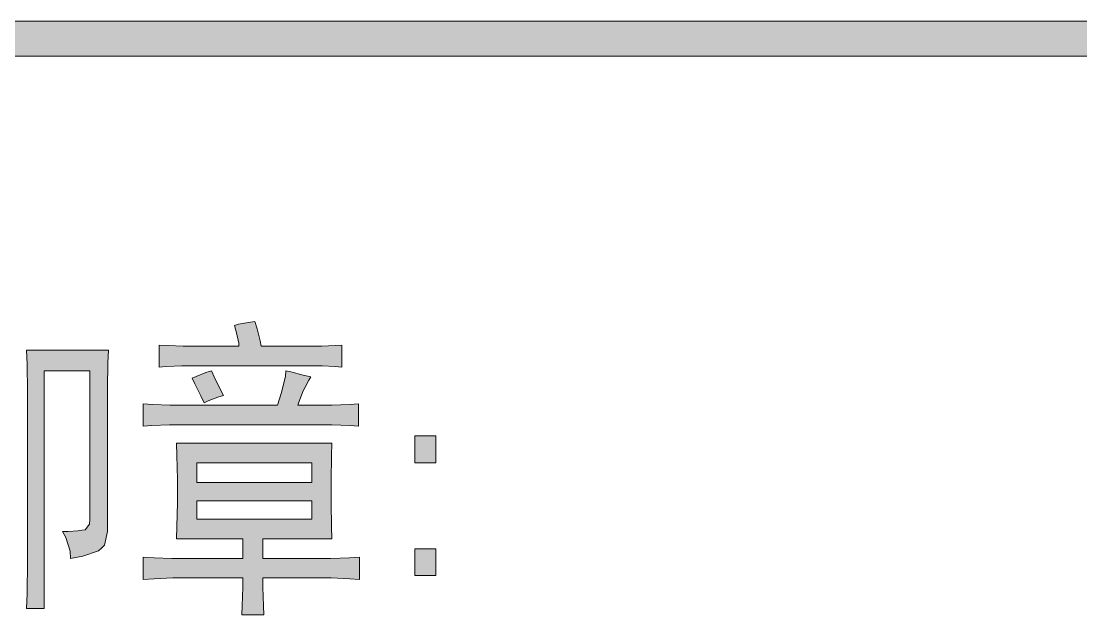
# Model space of a CAD drawing. Header units: millimetres. Extents: x 0 to 414, y 0 to 292.
# Drawn here: x 364.82 to 377.6, y 142.2 to 149.36 of the extents above; entities that cross this region are included whole.
import ezdxf

# ---------------------------------------------------------------- set-up
doc = ezdxf.new("R2010")
doc.units = ezdxf.units.MM

msp = doc.modelspace()

# ---------------------------------------------------------------- hatches: boundary and pattern name
h = msp.add_hatch(color=0)
h.dxf.hatch_style = 2
h.paths.add_polyline_path([(354.957944, 148.932194), (354.957944, 149.355528), (404.237472, 149.355528), (404.237472, 148.932194)])
h = msp.add_hatch(color=0)
h.dxf.hatch_style = 2
h.paths.add_polyline_path([(367.636778, 145.7325), (367.665, 145.647833), (367.703806, 145.503194), (367.714389, 145.436167), (368.367028, 145.436167), (368.444639, 145.436167), (368.606917, 145.443222), (368.688056, 145.450278), (368.688056, 145.182167), (368.606917, 145.19275), (368.451694, 145.199806), (368.377611, 145.199806), (366.860667, 145.199806), (366.758361, 145.199806), (366.571389, 145.19275), (366.483194, 145.182167), (366.483194, 145.450278), (366.592556, 145.443222), (366.776, 145.436167), (366.850083, 145.436167), (367.446278, 145.436167), (367.446278, 145.471444), (367.418056, 145.598444), (367.393361, 145.686639), (367.44275, 145.70075), (367.562694, 145.721917)])
h = msp.add_hatch(color=0)
h.dxf.hatch_style = 2
h.paths.add_polyline_path([(365.872889, 145.390306), (365.865833, 145.235083), (365.862306, 144.924639), (365.862306, 144.769417), (365.862306, 143.337139), (365.862306, 143.203083), (365.827028, 143.037278), (365.788222, 143.002), (365.752944, 142.97025), (365.565972, 142.90675), (365.417806, 142.878528), (365.41075, 142.966722), (365.361361, 143.129), (365.319028, 143.203083), (365.389583, 143.203083), (365.506, 143.210139), (365.551861, 143.217194), (365.594194, 143.22425), (365.643583, 143.291278), (365.650639, 143.35125), (365.650639, 145.139833), (365.096778, 145.139833), (365.096778, 142.27175), (364.885111, 142.27175), (364.892167, 142.455194), (364.895694, 142.839722), (364.895694, 143.040806), (364.895694, 144.727083), (364.895694, 144.889361), (364.892167, 145.220972), (364.885111, 145.390306)])
h = msp.add_hatch(color=0)
h.dxf.hatch_style = 2
h.paths.add_polyline_path([(368.455222, 144.727083), (368.568111, 144.727083), (368.783306, 144.734139), (368.889139, 144.741194), (368.889139, 144.473083), (368.783306, 144.480139), (368.568111, 144.487194), (368.455222, 144.487194), (366.716028, 144.487194), (366.610194, 144.487194), (366.398528, 144.480139), (366.292694, 144.473083), (366.292694, 144.741194), (366.405583, 144.734139), (366.61725, 144.727083), (366.716028, 144.727083), (367.911944, 144.727083), (367.957806, 144.864667), (368.007194, 145.072806), (368.01425, 145.139833), (368.074222, 145.125722), (368.222389, 145.086917), (368.314111, 145.06575), (368.289417, 145.026944), (368.247083, 144.942278), (368.222389, 144.896417), (368.201222, 144.847028), (368.169472, 144.762361), (368.155361, 144.727083)])
h = msp.add_hatch(color=0)
h.dxf.hatch_style = 2
h.paths.add_polyline_path([(366.881833, 145.051639), (366.931222, 145.072806), (367.047639, 145.118667), (367.114667, 145.139833), (367.146417, 145.06575), (367.2205, 144.917583), (367.259306, 144.8435), (367.192278, 144.822333), (367.075861, 144.776472), (367.026472, 144.755306), (366.987667, 144.836444), (366.913583, 144.984611)])
h = msp.add_hatch(color=0)
h.paths.add_polyline_path([(368.568111, 144.268472), (368.561056, 144.11325), (368.557528, 143.816917), (368.557528, 143.675806), (368.557528, 143.54175), (368.561056, 143.263056), (368.568111, 143.114889), (367.735556, 143.114889), (367.735556, 142.878528), (368.444639, 142.878528), (368.550472, 142.878528), (368.779778, 142.885583), (368.899722, 142.892639), (368.899722, 142.624528), (368.783306, 142.631583), (368.557528, 142.642167), (368.444639, 142.642167), (367.735556, 142.642167), (367.735556, 142.529278), (367.742611, 142.307028), (367.746139, 142.197667), (367.481556, 142.197667), (367.485083, 142.307028), (367.492139, 142.529278), (367.492139, 142.642167), (366.737194, 142.642167), (366.649, 142.642167), (366.42675, 142.631583), (366.292694, 142.624528), (366.292694, 142.892639), (366.423222, 142.885583), (366.638417, 142.878528), (366.726611, 142.878528), (367.492139, 142.878528), (367.492139, 143.114889), (366.694861, 143.114889), (366.698389, 143.263056), (366.705444, 143.548806), (366.705444, 143.689917), (366.705444, 143.831028), (366.698389, 144.120306), (366.694861, 144.268472)])
h.paths.add_polyline_path([(368.324694, 143.792222), (368.324694, 144.032111), (366.938278, 144.032111), (366.938278, 143.792222)])
h.paths.add_polyline_path([(368.324694, 143.35125), (368.324694, 143.5735), (366.938278, 143.5735), (366.938278, 143.35125)])
h = msp.add_hatch(color=0)
h.dxf.hatch_style = 2
h.paths.add_polyline_path([(369.820472, 144.032111), (369.566472, 144.032111), (369.566472, 144.356667), (369.820472, 144.356667)])
h = msp.add_hatch(color=0)
h.dxf.hatch_style = 2
h.paths.add_polyline_path([(369.820472, 142.670389), (369.566472, 142.670389), (369.566472, 142.994944), (369.820472, 142.994944)])

# ---------------------------------------------------------------- linework, layer by layer
at = {"color": 0, "lineweight": 0}
for points in [[(354.957944, 148.932194), (354.957944, 149.355528), (404.237472, 149.355528), (404.237472, 148.932194)], [(367.636778, 145.7325), (367.665, 145.647833), (367.703806, 145.503194), (367.714389, 145.436167), (368.367028, 145.436167), (368.444639, 145.436167), (368.606917, 145.443222), (368.688056, 145.450278), (368.688056, 145.182167), (368.606917, 145.19275), (368.451694, 145.199806), (368.377611, 145.199806), (366.860667, 145.199806), (366.758361, 145.199806), (366.571389, 145.19275), (366.483194, 145.182167), (366.483194, 145.450278), (366.592556, 145.443222), (366.776, 145.436167), (366.850083, 145.436167), (367.446278, 145.436167), (367.446278, 145.471444), (367.418056, 145.598444), (367.393361, 145.686639), (367.44275, 145.70075), (367.562694, 145.721917)], [(365.872889, 145.390306), (365.865833, 145.235083), (365.862306, 144.924639), (365.862306, 144.769417), (365.862306, 143.337139), (365.862306, 143.203083), (365.827028, 143.037278), (365.788222, 143.002), (365.752944, 142.97025), (365.565972, 142.90675), (365.417806, 142.878528), (365.41075, 142.966722), (365.361361, 143.129), (365.319028, 143.203083), (365.389583, 143.203083), (365.506, 143.210139), (365.551861, 143.217194), (365.594194, 143.22425), (365.643583, 143.291278), (365.650639, 143.35125), (365.650639, 145.139833), (365.096778, 145.139833), (365.096778, 142.27175), (364.885111, 142.27175), (364.892167, 142.455194), (364.895694, 142.839722), (364.895694, 143.040806), (364.895694, 144.727083), (364.895694, 144.889361), (364.892167, 145.220972), (364.885111, 145.390306)], [(368.455222, 144.727083), (368.568111, 144.727083), (368.783306, 144.734139), (368.889139, 144.741194), (368.889139, 144.473083), (368.783306, 144.480139), (368.568111, 144.487194), (368.455222, 144.487194), (366.716028, 144.487194), (366.610194, 144.487194), (366.398528, 144.480139), (366.292694, 144.473083), (366.292694, 144.741194), (366.405583, 144.734139), (366.61725, 144.727083), (366.716028, 144.727083), (367.911944, 144.727083), (367.957806, 144.864667), (368.007194, 145.072806), (368.01425, 145.139833), (368.074222, 145.125722), (368.222389, 145.086917), (368.314111, 145.06575), (368.289417, 145.026944), (368.247083, 144.942278), (368.222389, 144.896417), (368.201222, 144.847028), (368.169472, 144.762361), (368.155361, 144.727083)], [(366.881833, 145.051639), (366.931222, 145.072806), (367.047639, 145.118667), (367.114667, 145.139833), (367.146417, 145.06575), (367.2205, 144.917583), (367.259306, 144.8435), (367.192278, 144.822333), (367.075861, 144.776472), (367.026472, 144.755306), (366.987667, 144.836444), (366.913583, 144.984611)], [(368.568111, 144.268472), (368.561056, 144.11325), (368.557528, 143.816917), (368.557528, 143.675806), (368.557528, 143.54175), (368.561056, 143.263056), (368.568111, 143.114889), (367.735556, 143.114889), (367.735556, 142.878528), (368.444639, 142.878528), (368.550472, 142.878528), (368.779778, 142.885583), (368.899722, 142.892639), (368.899722, 142.624528), (368.783306, 142.631583), (368.557528, 142.642167), (368.444639, 142.642167), (367.735556, 142.642167), (367.735556, 142.529278), (367.742611, 142.307028), (367.746139, 142.197667), (367.481556, 142.197667), (367.485083, 142.307028), (367.492139, 142.529278), (367.492139, 142.642167), (366.737194, 142.642167), (366.649, 142.642167), (366.42675, 142.631583), (366.292694, 142.624528), (366.292694, 142.892639), (366.423222, 142.885583), (366.638417, 142.878528), (366.726611, 142.878528), (367.492139, 142.878528), (367.492139, 143.114889), (366.694861, 143.114889), (366.698389, 143.263056), (366.705444, 143.548806), (366.705444, 143.689917), (366.705444, 143.831028), (366.698389, 144.120306), (366.694861, 144.268472)], [(369.820472, 144.032111), (369.566472, 144.032111), (369.566472, 144.356667), (369.820472, 144.356667)], [(368.324694, 143.792222), (368.324694, 144.032111), (366.938278, 144.032111), (366.938278, 143.792222)], [(368.324694, 143.35125), (368.324694, 143.5735), (366.938278, 143.5735), (366.938278, 143.35125)], [(369.820472, 142.670389), (369.566472, 142.670389), (369.566472, 142.994944), (369.820472, 142.994944)]]:
    msp.add_lwpolyline(points, close=True, dxfattribs=at)

doc.saveas('drawing.dxf')
